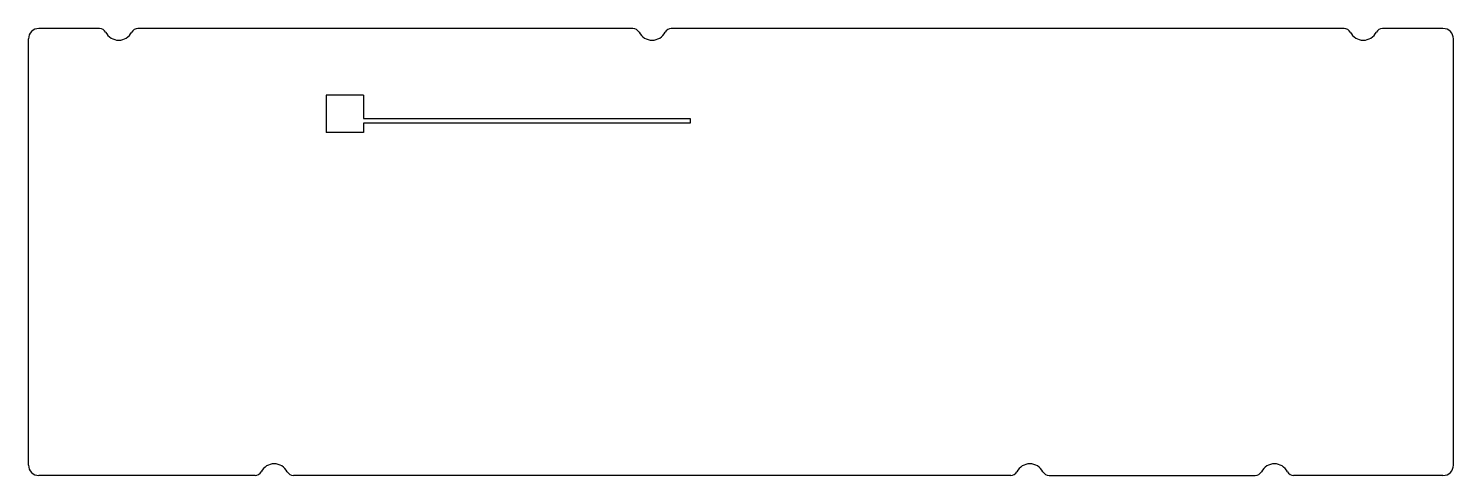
# Model space of a CAD drawing. Header units: centimetres. Extents: x -15.3 to 15.2, y -4.7 to 4.9.
import ezdxf

# ---------------------------------------------------------------- set-up
doc = ezdxf.new("R2010")
doc.units = ezdxf.units.CM
doc.header["$MEASUREMENT"] = 0
doc.layers.add('mikeneko-65-case-foam v14_case-foam', color=7, linetype='Continuous')

msp = doc.modelspace()

# ---------------------------------------------------------------- linework, layer by layer
at = {"layer": 'mikeneko-65-case-foam v14_case-foam'}
for p, q in [((-15.348, -4.485), (-15.348, 4.645)), ((-13.827, 4.87), (-15.123, 4.87)), ((-2.397, 4.87), (-13.003, 4.87)), ((12.843, 4.87), (-1.573, 4.87)), ((14.962, 4.87), (13.667, 4.87)), ((15.188, -4.485), (15.188, 4.645)), ((-8.968, 3.44), (-8.968, 2.64)), ((-8.168, 3.44), (-8.968, 3.44)), ((-8.168, 3.44), (-8.168, 2.94)), ((-8.168, 2.94), (-1.168, 2.94)), ((-8.168, 2.84), (-8.168, 2.64)), ((-1.168, 2.84), (-8.168, 2.84)), ((-1.168, 2.94), (-1.168, 2.84)), ((-8.168, 2.64), (-8.968, 2.64)), ((-10.494, -4.71), (-15.123, -4.71)), ((5.699, -4.71), (-9.669, -4.71)), ((6.524, -4.71), (10.938, -4.71)), ((14.962, -4.71), (11.762, -4.71))]:
    msp.add_line(p, q, dxfattribs=at)
for centre, radius, start, end in [((-15.123, 4.645), 0.225, 90, 180), ((-13.827, 4.72), 0.15, 27.5399, 90), ((-13.415, 4.935), 0.315, 207.5399, 332.4601), ((-13.003, 4.72), 0.15, 90, 152.4601), ((-2.397, 4.72), 0.15, 27.5399, 90), ((-1.985, 4.935), 0.315, 207.5399, 332.4601), ((-1.573, 4.72), 0.15, 90, 152.4601), ((12.843, 4.72), 0.15, 27.5399, 90), ((13.255, 4.935), 0.315, 207.5399, 332.4601), ((13.667, 4.72), 0.15, 90, 152.4601), ((14.962, 4.645), 0.225, 0, 90), ((-15.123, -4.485), 0.225, 180, 270), ((-10.081, -4.775), 0.315, 27.5399, 152.4601), ((6.111, -4.775), 0.315, 27.5399, 152.4601), ((11.35, -4.775), 0.315, 27.5399, 152.4601), ((14.962, -4.485), 0.225, 270, 0), ((-10.494, -4.56), 0.15, 270, 332.4601), ((-9.669, -4.56), 0.15, 207.5399, 270), ((5.699, -4.56), 0.15, 270, 332.4601), ((6.524, -4.56), 0.15, 207.5399, 270), ((10.938, -4.56), 0.15, 270, 332.4601), ((11.762, -4.56), 0.15, 207.5399, 270)]:
    msp.add_arc(centre, radius, start, end, dxfattribs=at)

doc.saveas('drawing.dxf')
